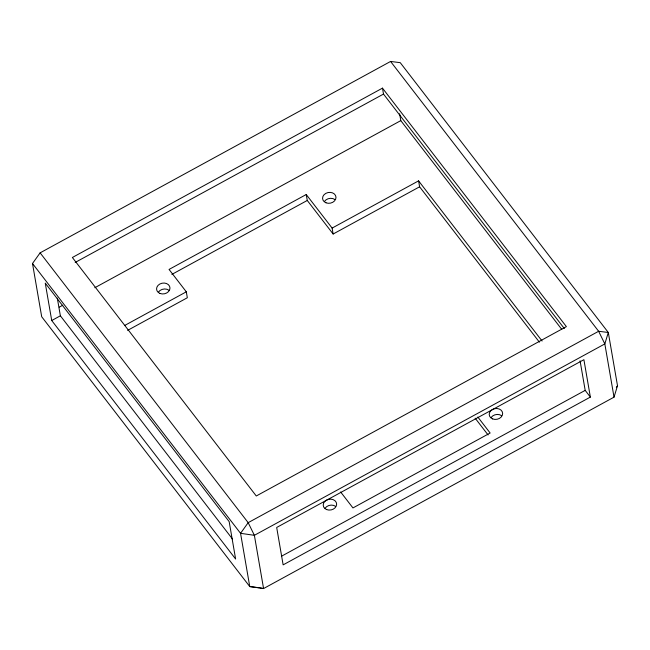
<?xml version="1.0" encoding="UTF-8"?>
<svg xmlns="http://www.w3.org/2000/svg" width="650" height="650" viewBox="0 0 650 650"><rect width="100%" height="100%" fill="white"/><g stroke="black" fill="none" stroke-linecap="round" stroke-linejoin="round"><path stroke-width="0.97" d="M614.031 397.15L617.5 385.718L608.303 332.483L400.246 62.668L390.577 61.449L40.121 252.85L32.5 263.51L41.697 316.737L249.754 586.56L263.575 588.551L614.031 397.15L604.833 343.915L598.634 331.273L390.577 61.449M616.33 387.359L617.5 385.718M382.476 88.132L72.369 257.489L256.279 495.983L566.386 326.625L382.476 88.132L383.5 94.071L564.314 328.551M75.181 262.454L383.5 94.071M59.239 307.158L62.79 305.216M94.819 287.731L400.798 120.624L399.604 113.726M51.724 320.531L45.256 283.124L229.166 521.617L235.625 559.024L51.724 320.531L60.369 315.803L57.306 298.09M332.118 228.085L418.576 180.862L419.599 186.802L333.141 234.016L332.118 228.085L306.239 194.521L169.049 269.441L186.306 291.817L187.33 297.749L127.611 330.371M171.86 274.406L307.263 200.46L306.239 194.521M124.8 325.406L186.306 291.817M281.523 556.213L585.187 390.374L580.084 360.839M590.363 397.085L283.14 564.866L276.681 527.467L583.903 359.678L590.363 397.085L585.187 390.374M259.423 587.771L249.754 586.56L240.557 533.325L32.5 263.51M260.252 587.925L263.575 588.551L254.377 535.316L248.178 522.665L40.121 252.85M400.798 120.624L561.795 329.412M418.576 180.862L542.084 341.023M419.599 186.802L539.403 342.16M477.823 417.04L490.141 433.014L352.958 507.934L340.632 491.961M307.263 200.46L333.141 234.016M475.15 418.177L488.085 434.956M60.369 315.803L232.505 539.045M491.083 417.593A6.752 5.428 -9.8 0 1 501.629 415.699M325.081 508.259A6.752 5.428 -9.8 0 1 335.619 506.358M324.431 201.476A6.752 5.428 -9.8 0 1 334.969 199.574M158.421 292.134A6.752 5.428 -9.8 0 1 168.968 290.241M608.303 332.483L604.833 343.915L254.377 535.316L240.557 533.325L248.178 522.665L598.634 331.273L608.303 332.483M492.659 418.925A6.752 5.428 -9.8 0 0 502.645 413.473A6.752 5.428 -9.8 0 0 492.473 409.484A6.752 5.428 -9.8 0 0 492.659 418.925M160.006 293.459A6.752 5.428 -9.8 0 0 169.983 288.007A6.752 5.428 -9.8 0 0 159.819 284.026A6.752 5.428 -9.8 0 0 160.006 293.459M326.007 202.8A6.752 5.428 -9.8 0 0 335.993 197.348A6.752 5.428 -9.8 0 0 325.821 193.367A6.752 5.428 -9.8 0 0 326.007 202.8M326.658 509.584A6.752 5.428 -9.8 0 0 336.643 504.132A6.752 5.428 -9.8 0 0 326.471 500.151A6.752 5.428 -9.8 0 0 326.658 509.584"/></g></svg>
